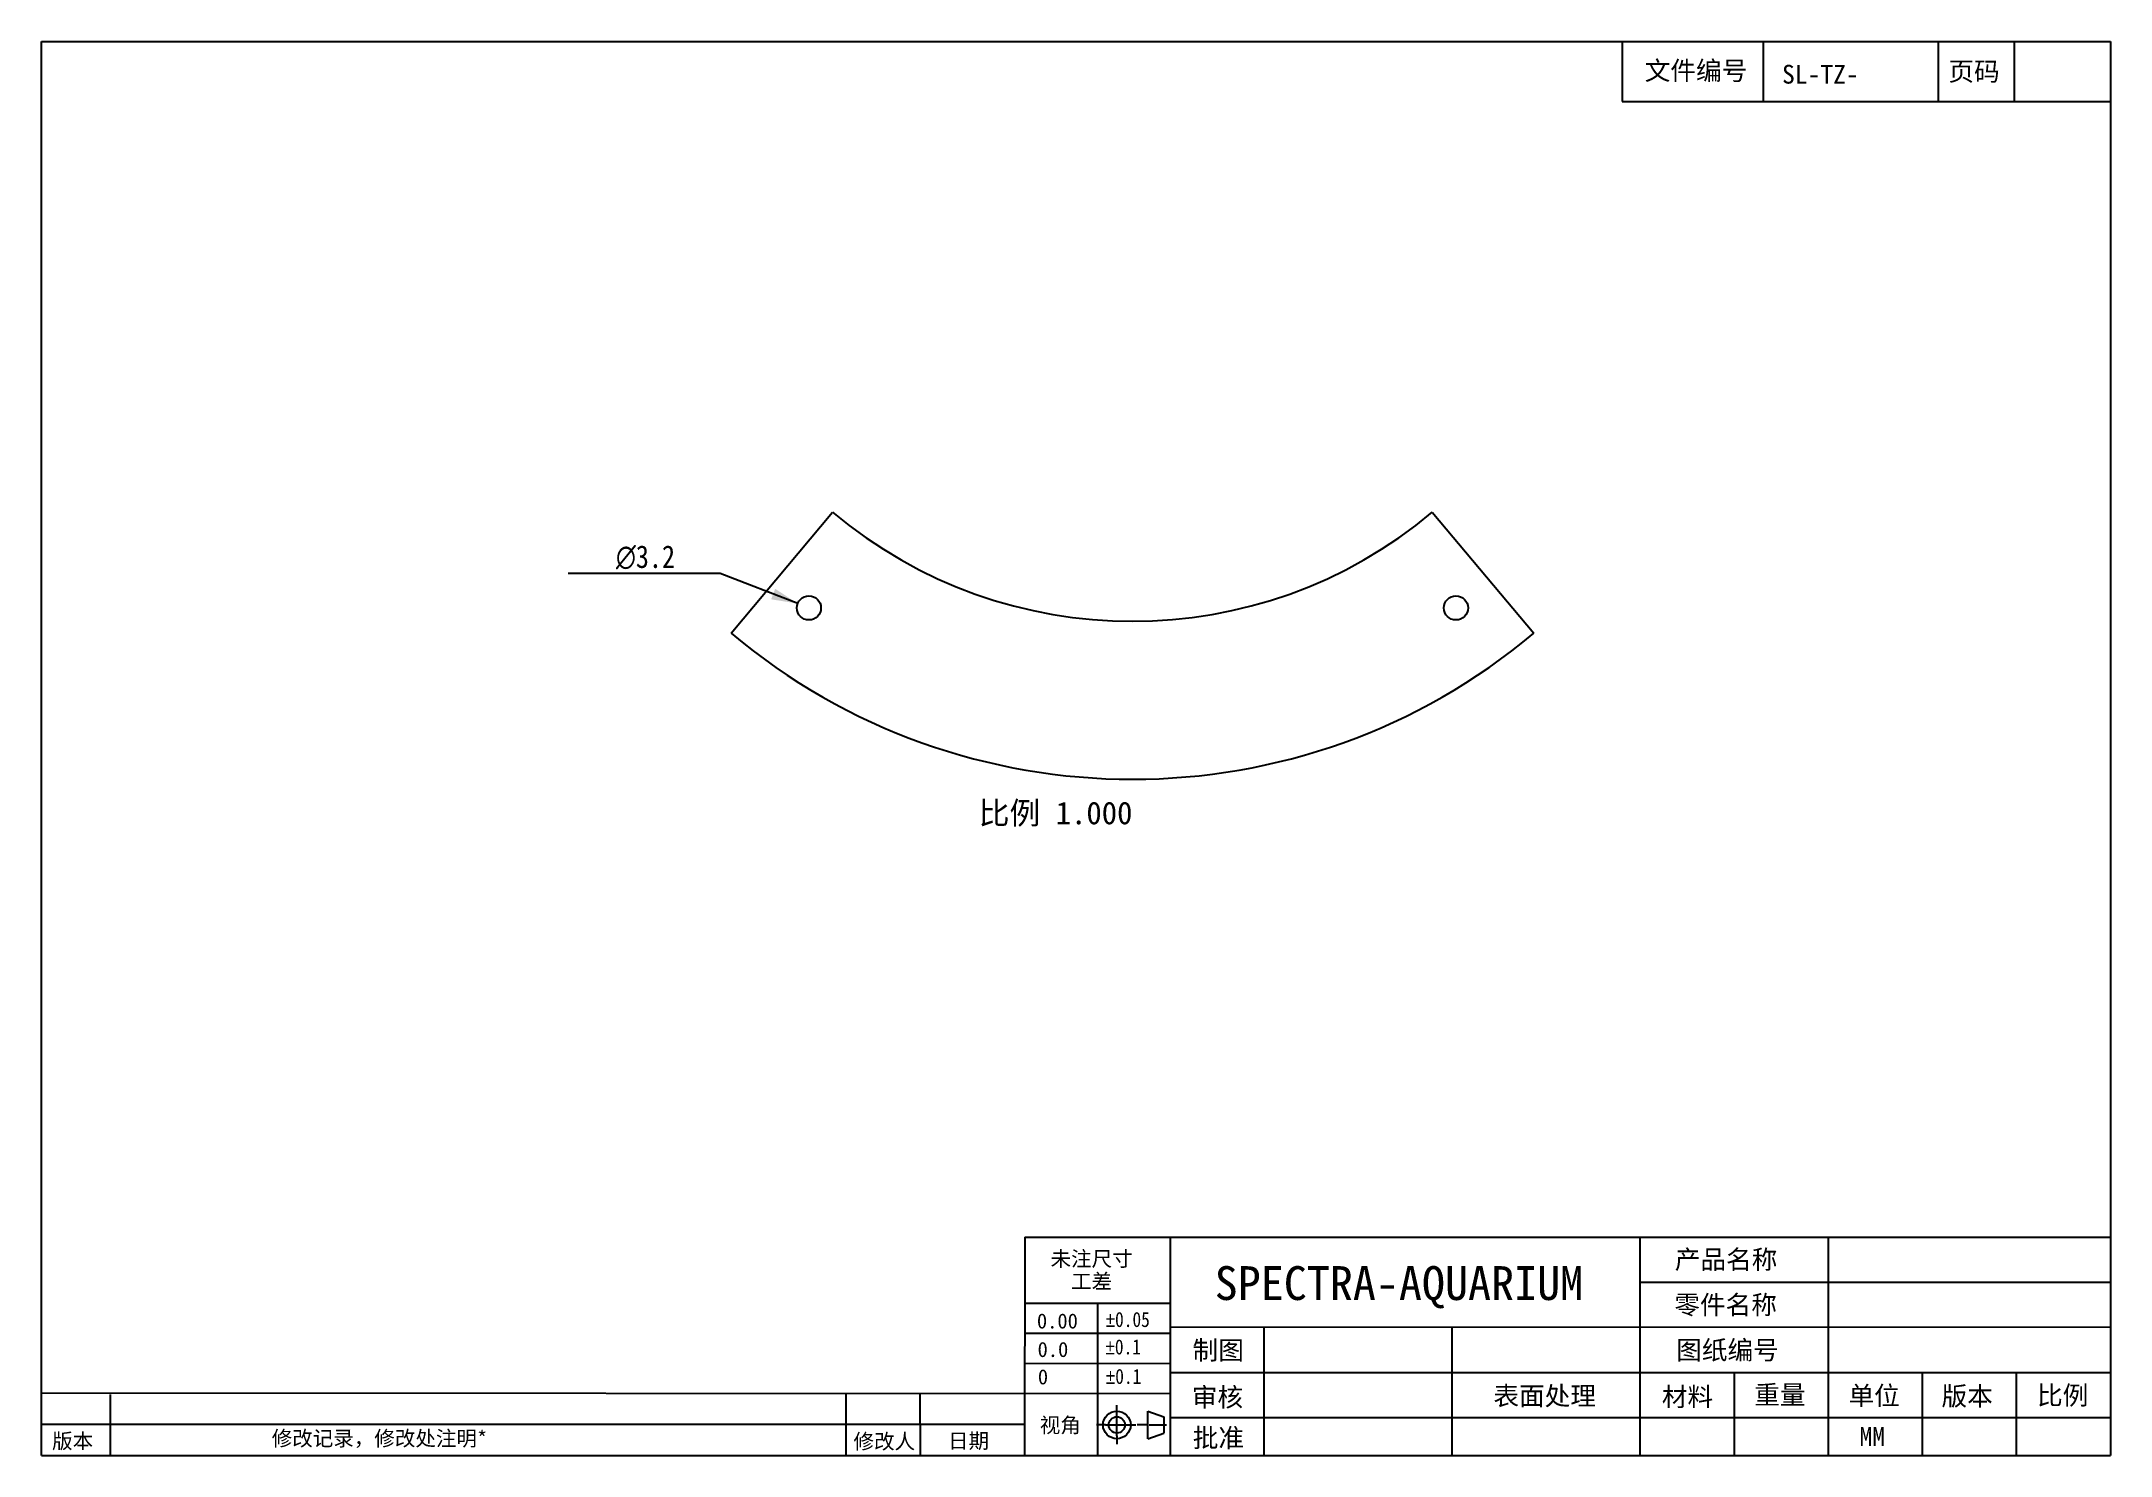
# Model space of a CAD drawing. Header units: millimetres. Extents: x 11 to 286, y 11 to 199.
import ezdxf

# ---------------------------------------------------------------- set-up
doc = ezdxf.new("R2010")
doc.units = ezdxf.units.MM
doc.header["$LTSCALE"] = 16.335
doc.linetypes.add('CENTER', pattern=[0.6, 0.375, -0.075, 0.075, -0.075])
doc.layers.get('0').update_dxf_attribs({"linetype": 'CONTINUOUS'})
doc.layers.add('DEFAULT_1', color=7, linetype='CENTER')
doc.styles.get("Standard").update_dxf_attribs({"font": 'simfang.ttf'})
doc.styles.add('TEXTSTYLE_2', font='gdt', dxfattribs={"width": 0.85})
doc.dimstyles.new('DIMSTYLE_1', dxfattribs={"dimtxt": 3, "dimasz": 3.5, "dimexe": 0.18, "dimexo": 0.0625, "dimgap": 0.09, "dimtad": 1, "dimtih": 1, "dimtoh": 1, "dimdsep": 46, "dimtxsty": 'Standard', "dimblk": '_FILLED', "dimblk1": '_FILLED', "dimblk2": '_FILLED', "dimcen": 0.09, "dimadec": 0, "dimazin": 0, "dimtp": 0.01, "dimtm": 0.01, "dimtfac": 1, "dimtofl": 0, "dimtmove": 0, "dimatfit": 3, "dimldrblk": '_FILLED', "dimfxl": 0, "dimtolj": 1, "dimarcsym": 0})

# ---------------------------------------------------------------- blocks, each defined once
blk = doc.blocks.new('_FILLED')
at = {"color": 0, "linetype": 'ByBlock'}
blk.add_solid([(0, 0), (-1, 0.214), (-1, -0.214)], dxfattribs=at)
blk = doc.blocks.new('*D1')
at = {"color": 2, "linetype": 'Continuous'}
for p, q in [((98.82, 128.24), (81.01, 128.24)), ((101.22, 128.24), (98.82, 128.24)), ((111.53, 124.25), (101.22, 128.24))]:
    blk.add_line(p, q, dxfattribs=at)
at = {"color": 2, "linetype": 'Continuous', "xscale": 3.5, "yscale": 3.5, "zscale": 3.5, "rotation": 338.8143062852}
blk.add_blockref('_FILLED', (111.53, 124.25), dxfattribs=at)
at = {"color": 2, "linetype": 'Continuous', "insert": (95.22, 131.99), "char_height": 3, "width": 10.6094, "attachment_point": 3, "line_spacing_factor": 0.9, "style": 'TEXTSTYLE_2'}
blk.add_mtext('{\\Fgdt;n}\\Fsimfang.ttf;3.2', dxfattribs=at)

msp = doc.modelspace()

# ---------------------------------------------------------------- linework, layer by layer
at = {"color": 7, "linetype": 'Continuous'}
for p, q in [((11, 11), (11, 199)), ((11, 199), (286, 199)), ((221.118, 199), (221.118, 191)), ((239.863, 199), (239.863, 191)), ((263.097, 199), (263.097, 191)), ((273.198, 199), (273.198, 191)), ((286, 199), (286, 11)), ((221.118, 191), (286, 191)), ((102.67, 120.311), (116.168, 136.398)), ((195.874, 136.398), (209.372, 120.311)), ((141.695, 39.991), (141.681, 11)), ((141.695, 39.991), (286.034, 39.991)), ((161.079, 11), (161.079, 39.991)), ((223.492, 10.963), (223.492, 39.991)), ((248.5, 39.991), (248.5, 11)), ((286, 33.997), (223.492, 33.997)), ((141.691, 31.237), (161.085, 31.228)), ((151.388, 31.232), (151.378, 11)), ((286, 27.992), (161.079, 28.022)), ((173.485, 28.019), (173.485, 11.006)), ((198.489, 28.013), (198.489, 11)), ((141.689, 27.237), (161.083, 27.228)), ((141.687, 23.237), (161.081, 23.228)), ((11, 19.297), (161.079, 19.228)), ((286, 21.99), (161.079, 21.99)), ((235.99, 21.99), (235.987, 11)), ((260.989, 21.99), (260.986, 11)), ((273.487, 21.99), (273.487, 11)), ((20.186, 11), (20.186, 19.108)), ((117.948, 11), (117.95, 19.086)), ((127.813, 15.084), (127.803, 19.084)), ((153.947, 16.493), (153.947, 17.692)), ((158.075, 16.888), (160.193, 16.11)), ((158.075, 13.201), (158.075, 16.888)), ((141.683, 15.081), (11, 15.108)), ((127.813, 15.084), (127.813, 11)), ((152.444, 15.046), (151.245, 15.046)), ((155.44, 15.045), (156.49, 15.045)), ((158.075, 13.201), (160.193, 13.963)), ((160.193, 16.11), (160.193, 13.963)), ((286, 15.998), (161.063, 15.998)), ((153.946, 13.595), (153.946, 12.497)), ((11, 11), (286, 11))]:
    msp.add_line(p, q, dxfattribs=at)
for centre, radius in [((113.021, 123.668), 1.6), ((199.021, 123.668), 1.6), ((153.947, 15.045), 1.837), ((153.947, 15.045), 1.077)]:
    msp.add_circle(centre, radius, dxfattribs=at)
for radius in [62, 83]:
    msp.add_arc((156.021, 183.893), radius, 230, 310, dxfattribs=at)
at = {"layer": 'DEFAULT_1', "color": 7, "linetype": 'CENTER'}
for p, q in [((152.444, 15.046), (155.44, 15.045)), ((153.946, 13.595), (153.947, 16.493)), ((157.878, 15.045), (156.637, 15.045)), ((158.253, 15.045), (160.259, 15.044)), ((159.884, 15.044), (160.533, 15.044))]:
    msp.add_line(p, q, dxfattribs=at)

# ---------------------------------------------------------------- texts
at = {"color": 7, "linetype": 'Continuous', "line_spacing_factor": 0.9}
for s, insert, char_height, width, attachment_point in [('文件编号', (224.107, 196.36), 2.5, 14.64844, 1), ('SL-TZ-', (242.361, 195.879), 2.5, 11.01562, 1), ('页码', (264.475, 196.254), 2.5, 7.32422, 1), ('产品名称', (228.101, 38.294), 2.5, 14.64844, 1), ('未注尺寸\\P工差', (150.589, 38.144), 2, 11.71875, 2), ('SPECTRA-AQUARIUM', (191.437, 36.155), 4.5, 52.875, 2), ('零件名称', (228.043, 32.269), 2.5, 14.64844, 1), ('0.00   ', (143.323, 29.865), 2, 10.28125, 1), ('0.0      ', (143.409, 26.079), 2, 13.21875, 1), ('制图', (164.012, 26.231), 2.5, 7.32422, 1), ('图纸编号', (228.29, 26.247), 2.5, 14.64844, 1), ('0', (143.449, 22.439), 2, 1.46875, 1), ('审核', (163.904, 19.989), 2.5, 7.32422, 1), ('表面处理', (203.993, 20.16), 2.5, 14.64844, 1), ('材料', (226.387, 20.043), 2.5, 7.32422, 1), ('重量', (238.658, 20.301), 2.5, 7.32422, 1), ('单位', (251.195, 20.188), 2.5, 7.32422, 1), ('版本', (263.56, 20.133), 2.5, 7.32422, 1), ('比例', (276.257, 20.228), 2.5, 7.32422, 1), ('版本', (12.428, 13.909), 2, 5.85938, 1), ('修改记录，修改处注明*', (41.616, 14.262), 2, 30.76562, 1), ('修改人', (118.944, 13.858), 2, 8.78906, 1), ('日期', (131.505, 13.931), 2, 5.85938, 1), ('视角', (143.7, 16.015), 2, 5.85938, 1), ('批准', (164.035, 14.582), 2.5, 7.32422, 1), ('MM', (252.658, 14.761), 2.5, 3.67188, 1)]:
    msp.add_mtext(s, dxfattribs=dict(at, insert=insert, char_height=char_height, width=width, attachment_point=attachment_point))
at = {"color": 2, "linetype": 'Continuous', "insert": (156.021, 97.908), "char_height": 3, "width": 22.00781, "attachment_point": 3, "line_spacing_factor": 0.9}
msp.add_mtext('比例 1.000', dxfattribs=at)
at = {"color": 7, "linetype": 'Continuous', "char_height": 2, "attachment_point": 1, "line_spacing_factor": 0.9, "style": 'TEXTSTYLE_2'}
for s, insert, width in [('{\\Fgdt;`}\\Fsimfang.ttf;0.05', (152.458, 30.067), 8.54167), ('{\\Fgdt;`}\\Fsimfang.ttf;0.1', (152.436, 26.423), 7.07292), ('{\\Fgdt;`}\\Fsimfang.ttf;0.1', (152.485, 22.5), 7.07292)]:
    msp.add_mtext(s, dxfattribs=dict(at, insert=insert, width=width))

# ---------------------------------------------------------------- dimensions: what is measured, and where the dimension line sits
at = {"color": 2, "linetype": 'Continuous'}
dim = msp.add_diameter_dim_2p(p1=(111.529, 124.246), p2=(114.513, 123.09), dimstyle='DIMSTYLE_1', dxfattribs=at)
dim.commit()
dim.dimension.update_dxf_attribs({"geometry": '*D1', "text_midpoint": (84.611, 130.492), "dimtype": 163})

doc.saveas('drawing.dxf')
